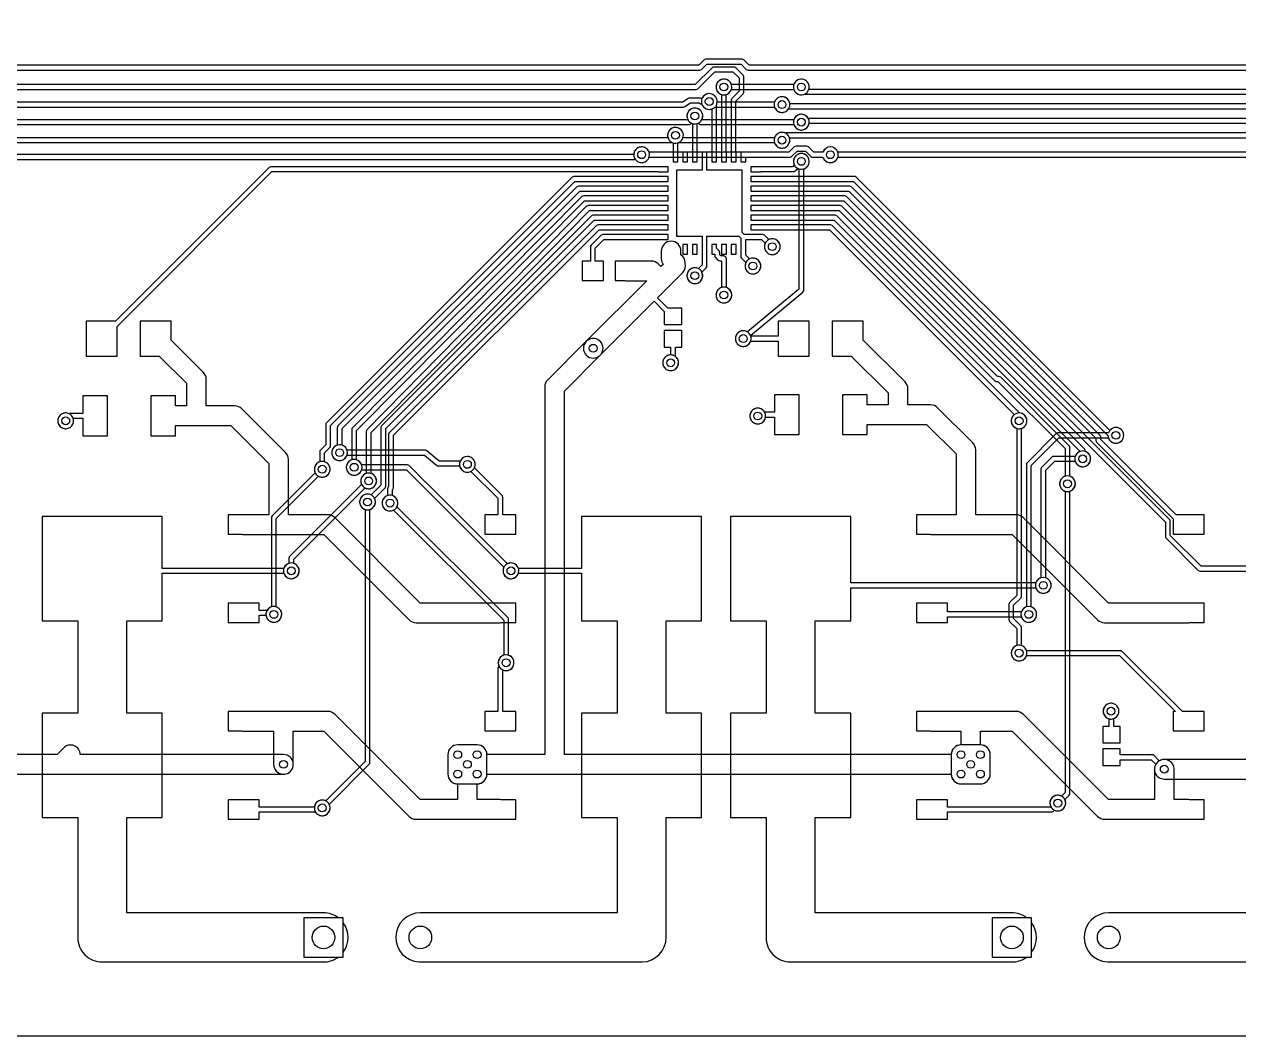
# Model space of a CAD drawing. Header units: millimetres. Extents: x 14 to 284, y -1 to 109.
# Drawn here: x 129.4 to 192.1, y -1.3 to 51 of the extents above; entities that cross this region are included whole.
import ezdxf

# ---------------------------------------------------------------- set-up
doc = ezdxf.new("R2010")
doc.units = ezdxf.units.MM

msp = doc.modelspace()

# ---------------------------------------------------------------- linework, layer by layer
at = {"layer": '16_copper'}
for points in [[(165.579, 47.351, 0.271975), (165.887, 47.625), (169.113, 47.625, 0.943675), (169.899, 47.829), (169.886, 47.881, 0.722287), (169.113, 47.875), (165.887, 47.875), (165.886, 47.881), (165.865, 47.93), (165.839, 47.976), (165.806, 48.019), (165.769, 48.056), (165.726, 48.089), (165.68, 48.115), (165.631, 48.136), (165.579, 48.149), (165.527, 48.156), (165.473, 48.156), (165.421, 48.149), (165.369, 48.136), (165.32, 48.115), (165.274, 48.089), (165.231, 48.056), (165.194, 48.019), (165.161, 47.976), (165.135, 47.93), (165.114, 47.881), (165.101, 47.829), (165.094, 47.777), (165.094, 47.723), (165.101, 47.671), (165.114, 47.619), (165.135, 47.57), (165.161, 47.524), (165.194, 47.481), (165.231, 47.444), (165.274, 47.411), (165.32, 47.385), (165.369, 47.364), (165.421, 47.351), (165.473, 47.344), (165.527, 47.344)], [(168.579, 46.442, 1), (168.421, 47.241), (168.369, 47.227, 0.237129), (168.113, 46.966), (165.15, 46.966, 0.944952), (164.345, 47.079), (164.338, 47.027, 0.621841), (164.971, 46.661), (165.013, 46.694), (165.035, 46.716), (168.113, 46.716), (168.114, 46.71), (168.135, 46.661), (168.161, 46.615), (168.194, 46.573), (168.231, 46.535), (168.274, 46.503), (168.32, 46.476), (168.369, 46.456), (168.421, 46.442), (168.473, 46.435), (168.527, 46.435)], [(169.579, 45.533, 1), (169.421, 46.332), (169.369, 46.318, 0.237129), (169.113, 46.057), (164.369, 46.057, 0.014721), (164.365, 46.07), (164.386, 46.119, 1), (163.614, 46.381), (163.601, 46.329, 0.57735), (164.131, 45.864), (164.18, 45.885, -0.002072), (164.185, 45.888), (164.229, 45.844, 0.198912), (164.318, 45.807), (169.113, 45.807), (169.114, 45.801), (169.135, 45.752), (169.161, 45.706), (169.194, 45.664), (169.231, 45.626), (169.274, 45.594), (169.32, 45.567), (169.369, 45.547), (169.421, 45.533), (169.473, 45.526), (169.527, 45.526)], [(168.579, 44.601, 1), (168.421, 45.399), (168.369, 45.386, 0.237129), (168.113, 45.125), (163.387, 45.125, 0.992523), (162.614, 45.381), (162.601, 45.329, 0.57735), (163.131, 44.864), (163.18, 44.885, 0.137076), (163.25, 44.875), (168.113, 44.875), (168.114, 44.869), (168.135, 44.82), (168.161, 44.774), (168.194, 44.731), (168.231, 44.694), (168.274, 44.661), (168.32, 44.635), (168.369, 44.614), (168.421, 44.601), (168.473, 44.594), (168.527, 44.594)], [(161.329, 43.851, 0.270611), (161.637, 44.123), (168.91, 44.123, 0.198912), (169, 44.16), (169.279, 44.439), (169.721, 44.439), (170, 44.16, 0.198912), (170.09, 44.123), (170.613, 44.123, 0.941276), (171.399, 44.329), (171.386, 44.381, 0.720356), (170.613, 44.377), (170.142, 44.377), (169.863, 44.656, 0.198912), (169.774, 44.693), (169.226, 44.693, 0.198912), (169.137, 44.656), (168.858, 44.377), (161.637, 44.377), (161.636, 44.381), (161.615, 44.43), (161.589, 44.476), (161.556, 44.519), (161.519, 44.556), (161.476, 44.589), (161.43, 44.615), (161.381, 44.636), (161.329, 44.649), (161.277, 44.656), (161.223, 44.656), (161.171, 44.649), (161.119, 44.636), (161.07, 44.615), (161.024, 44.589), (160.981, 44.556), (160.944, 44.519), (160.911, 44.476), (160.885, 44.43), (160.864, 44.381), (160.851, 44.329), (160.844, 44.277), (160.844, 44.223), (160.851, 44.171), (160.864, 44.119), (160.885, 44.07), (160.911, 44.024), (160.944, 43.981), (160.981, 43.944), (161.024, 43.911), (161.07, 43.885), (161.119, 43.864), (161.171, 43.851), (161.223, 43.844), (161.277, 43.844)], [(166.579, 34.351, 0.469728), (166.877, 34.902), (169.58, 37.154, 0.222587), (169.625, 37.25), (169.625, 43.518, 0.943675), (169.421, 44.305), (169.369, 44.291, 0.722287), (169.375, 43.518), (169.375, 37.309), (166.717, 35.094), (166.68, 35.115), (166.631, 35.136), (166.579, 35.149), (166.527, 35.156), (166.473, 35.156), (166.421, 35.149), (166.369, 35.136), (166.32, 35.115), (166.274, 35.089), (166.231, 35.056), (166.194, 35.019), (166.161, 34.976), (166.135, 34.93), (166.114, 34.881), (166.101, 34.829), (166.094, 34.777), (166.094, 34.723), (166.101, 34.671), (166.114, 34.619), (166.135, 34.57), (166.161, 34.524), (166.194, 34.481), (166.231, 34.444), (166.274, 34.411), (166.32, 34.385), (166.369, 34.364), (166.421, 34.351), (166.473, 34.344), (166.527, 34.344)], [(177.243, 12.226, 0.40058), (177.75, 11.742), (178.75, 11.742, 0.414214), (179.258, 12.25), (179.258, 13.25, 0.414214), (178.75, 13.758), (177.75, 13.758, 0.409608), (177.242, 13.258), (157.258, 13.258), (157.258, 32.04), (159.109, 33.891, 1), (158.391, 34.609), (156.391, 32.609, 0.198912), (156.242, 32.25), (156.242, 13.258), (153.258, 13.258, 0.409605), (152.75, 13.758), (151.75, 13.758, 0.414214), (151.242, 13.25), (151.242, 12.25, 0.414214), (151.75, 11.742), (152.75, 11.742, 0.409608), (153.258, 12.242), (177.242, 12.242)], [(180.829, 18.101, 0.773306), (180.875, 18.887), (180.875, 19.823, 0.198912), (180.838, 19.911), (180.469, 20.28), (180.469, 20.97), (180.838, 21.339, 0.198912), (180.875, 21.427), (180.875, 30.113, 0.943675), (180.671, 30.899), (180.619, 30.886, 0.722287), (180.625, 30.113), (180.625, 21.479), (180.256, 21.11, 0.198912), (180.219, 21.022), (180.219, 20.228, 0.198912), (180.256, 20.14), (180.625, 19.771), (180.625, 18.887), (180.619, 18.886), (180.57, 18.865), (180.524, 18.839), (180.481, 18.806), (180.444, 18.769), (180.411, 18.726), (180.385, 18.68), (180.364, 18.631), (180.351, 18.579), (180.344, 18.527), (180.344, 18.473), (180.351, 18.421), (180.364, 18.369), (180.385, 18.32), (180.411, 18.274), (180.444, 18.231), (180.481, 18.194), (180.524, 18.161), (180.57, 18.135), (180.619, 18.114), (180.671, 18.101), (180.723, 18.094), (180.777, 18.094)], [(181.329, 20.101, 0.773306), (181.375, 20.887), (181.375, 28.198), (182.802, 29.625), (185.363, 29.625, 0.943675), (186.149, 29.829), (186.136, 29.881, 0.722287), (185.363, 29.875), (182.75, 29.875, 0.198912), (182.662, 29.838), (181.162, 28.338, 0.198912), (181.125, 28.25), (181.125, 20.887), (181.119, 20.886), (181.07, 20.865), (181.024, 20.839), (180.981, 20.806), (180.944, 20.769), (180.911, 20.726), (180.885, 20.68), (180.864, 20.631), (180.851, 20.579), (180.844, 20.527), (180.844, 20.473), (180.851, 20.421), (180.864, 20.369), (180.885, 20.32), (180.911, 20.274), (180.944, 20.231), (180.981, 20.194), (181.024, 20.161), (181.07, 20.135), (181.119, 20.114), (181.171, 20.101), (181.223, 20.094), (181.277, 20.094)], [(152.329, 27.851, 1), (152.171, 28.649), (152.119, 28.636, 0.204115), (151.882, 28.423), (150.785, 28.423), (150.161, 28.952, 0.177696), (150.08, 28.981), (146.037, 28.981, 0.943675), (145.251, 28.777), (145.264, 28.725, 0.722287), (146.037, 28.731), (150.034, 28.731), (150.658, 28.202, 0.177696), (150.739, 28.173), (151.85, 28.173), (151.851, 28.171), (151.864, 28.119), (151.885, 28.07), (151.911, 28.024), (151.944, 27.981), (151.981, 27.944), (152.024, 27.911), (152.07, 27.885), (152.119, 27.864), (152.171, 27.851), (152.223, 27.844), (152.277, 27.844)], [(182.079, 21.601, 0.773306), (182.125, 22.387), (182.125, 27.948), (182.588, 28.411), (183.649, 28.411, 0.943675), (184.436, 28.616), (184.422, 28.667, 0.722287), (183.649, 28.661), (182.536, 28.661, 0.198912), (182.448, 28.625), (181.912, 28.088, 0.198912), (181.875, 28), (181.875, 22.387), (181.869, 22.386), (181.82, 22.365), (181.774, 22.339), (181.731, 22.306), (181.694, 22.269), (181.661, 22.226), (181.635, 22.18), (181.614, 22.131), (181.601, 22.079), (181.594, 22.027), (181.594, 21.973), (181.601, 21.921), (181.614, 21.869), (181.635, 21.82), (181.661, 21.774), (181.694, 21.731), (181.731, 21.694), (181.774, 21.661), (181.82, 21.635), (181.869, 21.614), (181.921, 21.601), (181.973, 21.594), (182.027, 21.594)], [(142.329, 20.101, 0.773306), (142.375, 20.887), (142.375, 25.448), (144.565, 27.638, 0.943674), (144.976, 28.339), (144.93, 28.365, 0.722286), (144.388, 27.815), (142.162, 25.588, 0.198912), (142.125, 25.5), (142.125, 20.887), (142.119, 20.886), (142.07, 20.865), (142.024, 20.839), (141.981, 20.806), (141.944, 20.769), (141.911, 20.726), (141.885, 20.68), (141.864, 20.631), (141.851, 20.579), (141.844, 20.527), (141.844, 20.473), (141.851, 20.421), (141.864, 20.369), (141.885, 20.32), (141.911, 20.274), (141.944, 20.231), (141.981, 20.194), (142.024, 20.161), (142.07, 20.135), (142.119, 20.114), (142.171, 20.101), (142.223, 20.094), (142.277, 20.094)], [(154.579, 22.351, 1), (154.421, 23.149), (154.369, 23.136, 0.036496), (154.315, 23.112), (150.099, 27.327), (150.09, 27.34), (149.239, 28.191, 0.198912), (149.149, 28.228), (146.787, 28.228, 0.941276), (146.001, 28.021), (146.014, 27.97, 0.720356), (146.787, 27.974), (149.097, 27.974), (149.91, 27.16), (149.924, 27.149), (154.138, 22.935), (154.135, 22.93), (154.114, 22.881), (154.101, 22.829), (154.094, 22.777), (154.094, 22.723), (154.101, 22.671), (154.114, 22.619), (154.135, 22.57), (154.161, 22.524), (154.194, 22.481), (154.231, 22.444), (154.274, 22.411), (154.32, 22.385), (154.369, 22.364), (154.421, 22.351), (154.473, 22.344), (154.527, 22.344)], [(143.235, 22.351, 0.773306), (143.281, 23.137), (143.281, 23.349), (146.965, 27.033, 0.943674), (147.376, 27.734), (147.33, 27.76, 0.722286), (146.788, 27.21), (143.067, 23.489, 0.198912), (143.031, 23.401), (143.031, 23.137), (143.025, 23.136), (142.975, 23.115), (142.929, 23.089), (142.887, 23.056), (142.849, 23.019), (142.817, 22.976), (142.79, 22.93), (142.77, 22.881), (142.756, 22.829), (142.749, 22.777), (142.749, 22.723), (142.756, 22.671), (142.77, 22.619), (142.79, 22.57), (142.817, 22.524), (142.849, 22.481), (142.887, 22.444), (142.929, 22.411), (142.975, 22.385), (143.025, 22.364), (143.076, 22.351), (143.129, 22.344), (143.182, 22.344)], [(182.829, 10.351, 0.49782), (183.112, 10.935), (183.338, 11.162, 0.198912), (183.375, 11.25), (183.375, 26.863, 0.943675), (183.171, 27.649), (183.119, 27.636, 0.722287), (183.125, 26.863), (183.125, 11.302), (182.935, 11.112), (182.93, 11.115), (182.881, 11.136), (182.829, 11.149), (182.777, 11.156), (182.723, 11.156), (182.671, 11.149), (182.619, 11.136), (182.57, 11.115), (182.524, 11.089), (182.481, 11.056), (182.444, 11.019), (182.411, 10.976), (182.385, 10.93), (182.364, 10.881), (182.351, 10.829), (182.344, 10.777), (182.344, 10.723), (182.351, 10.671), (182.364, 10.619), (182.385, 10.57), (182.411, 10.524), (182.444, 10.481), (182.481, 10.444), (182.524, 10.411), (182.57, 10.385), (182.619, 10.364), (182.671, 10.351), (182.723, 10.344), (182.777, 10.344)], [(144.829, 10.101, 0.49782), (145.112, 10.685), (147.179, 12.753, 0.198912), (147.216, 12.841), (147.216, 25.922, 0.943675), (147.012, 26.708), (146.96, 26.695, 0.722287), (146.966, 25.922), (146.966, 12.893), (144.935, 10.862), (144.93, 10.865), (144.881, 10.886), (144.829, 10.899), (144.777, 10.906), (144.723, 10.906), (144.671, 10.899), (144.619, 10.886), (144.57, 10.865), (144.524, 10.839), (144.481, 10.806), (144.444, 10.769), (144.411, 10.726), (144.385, 10.68), (144.364, 10.631), (144.351, 10.579), (144.344, 10.527), (144.344, 10.473), (144.351, 10.421), (144.364, 10.369), (144.385, 10.32), (144.411, 10.274), (144.444, 10.231), (144.481, 10.194), (144.524, 10.161), (144.57, 10.135), (144.619, 10.114), (144.671, 10.101), (144.723, 10.094), (144.777, 10.094)], [(154.329, 17.601, 0.773306), (154.375, 18.387), (154.375, 20.25, 0.198912), (154.338, 20.338), (148.612, 26.065, 0.943674), (147.911, 26.476), (147.885, 26.43, 0.722286), (148.435, 25.888), (154.125, 20.198), (154.125, 18.387), (154.119, 18.386), (154.07, 18.365), (154.024, 18.339), (153.981, 18.306), (153.944, 18.269), (153.911, 18.226), (153.885, 18.18), (153.864, 18.131), (153.851, 18.079), (153.844, 18.027), (153.844, 17.973), (153.851, 17.921), (153.864, 17.869), (153.885, 17.82), (153.911, 17.774), (153.944, 17.731), (153.981, 17.694), (154.024, 17.661), (154.07, 17.635), (154.119, 17.614), (154.171, 17.601), (154.223, 17.594), (154.277, 17.594)], [(142.806, 12.245, 0.946018), (142.75, 13.258), (132.25, 13.258, 0.662403), (131.396, 13.604), (131.051, 13.258), (117, 13.258, 0.929363), (116.926, 12.247), (117, 12.242), (142.75, 12.242)], [(214.306, 11.995, 0.946018), (214.25, 13.008), (188.25, 13.008, 0.929363), (188.176, 11.997), (188.25, 11.992), (214.25, 11.992)]]:
    msp.add_lwpolyline(points, format="xyb", close=True, dxfattribs=at)
for points in [[(168.079, 39.101), (168.131, 39.114), (168.18, 39.135), (168.226, 39.161), (168.269, 39.194), (168.306, 39.231), (168.339, 39.274), (168.365, 39.32), (168.386, 39.369), (168.399, 39.421), (168.406, 39.473), (168.406, 39.527), (168.399, 39.579), (168.386, 39.631), (168.365, 39.68), (168.339, 39.726), (168.306, 39.769), (168.269, 39.806), (168.226, 39.839), (168.18, 39.865), (168.131, 39.886), (168.079, 39.899), (168.027, 39.906), (167.973, 39.906), (167.921, 39.899), (167.869, 39.886), (167.82, 39.865), (167.774, 39.839), (167.731, 39.806), (167.694, 39.769), (167.661, 39.726), (167.635, 39.68), (167.614, 39.631), (167.601, 39.579), (167.594, 39.527), (167.594, 39.473), (167.601, 39.421), (167.614, 39.369), (167.635, 39.32), (167.661, 39.274), (167.694, 39.231), (167.731, 39.194), (167.774, 39.161), (167.82, 39.135), (167.869, 39.114), (167.921, 39.101), (167.973, 39.094), (168.027, 39.094)], [(167.079, 38.101), (167.131, 38.114), (167.18, 38.135), (167.226, 38.161), (167.269, 38.194), (167.306, 38.231), (167.339, 38.274), (167.365, 38.32), (167.386, 38.369), (167.399, 38.421), (167.406, 38.473), (167.406, 38.527), (167.399, 38.579), (167.386, 38.631), (167.365, 38.68), (167.339, 38.726), (167.306, 38.769), (167.269, 38.806), (167.226, 38.839), (167.18, 38.865), (167.131, 38.886), (167.079, 38.899), (167.027, 38.906), (166.973, 38.906), (166.921, 38.899), (166.869, 38.886), (166.82, 38.865), (166.774, 38.839), (166.731, 38.806), (166.694, 38.769), (166.661, 38.726), (166.635, 38.68), (166.614, 38.631), (166.601, 38.579), (166.594, 38.527), (166.594, 38.473), (166.601, 38.421), (166.614, 38.369), (166.635, 38.32), (166.661, 38.274), (166.694, 38.231), (166.731, 38.194), (166.774, 38.161), (166.82, 38.135), (166.869, 38.114), (166.921, 38.101), (166.973, 38.094), (167.027, 38.094)], [(164.079, 37.601), (164.131, 37.614), (164.18, 37.635), (164.226, 37.661), (164.269, 37.694), (164.306, 37.731), (164.339, 37.774), (164.365, 37.82), (164.386, 37.869), (164.399, 37.921), (164.406, 37.973), (164.406, 38.027), (164.399, 38.079), (164.386, 38.131), (164.365, 38.18), (164.339, 38.226), (164.306, 38.269), (164.269, 38.306), (164.226, 38.339), (164.18, 38.365), (164.131, 38.386), (164.079, 38.399), (164.027, 38.406), (163.973, 38.406), (163.921, 38.399), (163.869, 38.386), (163.82, 38.365), (163.774, 38.339), (163.731, 38.306), (163.694, 38.269), (163.661, 38.226), (163.635, 38.18), (163.614, 38.131), (163.601, 38.079), (163.594, 38.027), (163.594, 37.973), (163.601, 37.921), (163.614, 37.869), (163.635, 37.82), (163.661, 37.774), (163.694, 37.731), (163.731, 37.694), (163.774, 37.661), (163.82, 37.635), (163.869, 37.614), (163.921, 37.601), (163.973, 37.594), (164.027, 37.594)], [(165.579, 36.601), (165.631, 36.614), (165.68, 36.635), (165.726, 36.661), (165.769, 36.694), (165.806, 36.731), (165.839, 36.774), (165.865, 36.82), (165.886, 36.869), (165.899, 36.921), (165.906, 36.973), (165.906, 37.027), (165.899, 37.079), (165.886, 37.131), (165.865, 37.18), (165.839, 37.226), (165.806, 37.269), (165.769, 37.306), (165.726, 37.339), (165.68, 37.365), (165.631, 37.386), (165.579, 37.399), (165.527, 37.406), (165.473, 37.406), (165.421, 37.399), (165.369, 37.386), (165.32, 37.365), (165.274, 37.339), (165.231, 37.306), (165.194, 37.269), (165.161, 37.226), (165.135, 37.18), (165.114, 37.131), (165.101, 37.079), (165.094, 37.027), (165.094, 36.973), (165.101, 36.921), (165.114, 36.869), (165.135, 36.82), (165.161, 36.774), (165.194, 36.731), (165.231, 36.694), (165.274, 36.661), (165.32, 36.635), (165.369, 36.614), (165.421, 36.601), (165.473, 36.594), (165.527, 36.594)], [(162.829, 33.101), (162.881, 33.114), (162.93, 33.135), (162.976, 33.161), (163.019, 33.194), (163.056, 33.231), (163.089, 33.274), (163.115, 33.32), (163.136, 33.369), (163.149, 33.421), (163.156, 33.473), (163.156, 33.527), (163.149, 33.579), (163.136, 33.631), (163.115, 33.68), (163.089, 33.726), (163.056, 33.769), (163.019, 33.806), (162.976, 33.839), (162.93, 33.865), (162.881, 33.886), (162.829, 33.899), (162.777, 33.906), (162.723, 33.906), (162.671, 33.899), (162.619, 33.886), (162.57, 33.865), (162.524, 33.839), (162.481, 33.806), (162.444, 33.769), (162.411, 33.726), (162.385, 33.68), (162.364, 33.631), (162.351, 33.579), (162.344, 33.527), (162.344, 33.473), (162.351, 33.421), (162.364, 33.369), (162.385, 33.32), (162.411, 33.274), (162.444, 33.231), (162.481, 33.194), (162.524, 33.161), (162.57, 33.135), (162.619, 33.114), (162.671, 33.101), (162.723, 33.094), (162.777, 33.094)], [(131.579, 30.101), (131.631, 30.114), (131.68, 30.135), (131.726, 30.161), (131.769, 30.194), (131.806, 30.231), (131.839, 30.274), (131.865, 30.32), (131.886, 30.369), (131.899, 30.421), (131.906, 30.473), (131.906, 30.527), (131.899, 30.579), (131.886, 30.631), (131.865, 30.68), (131.839, 30.726), (131.806, 30.769), (131.769, 30.806), (131.726, 30.839), (131.68, 30.865), (131.631, 30.886), (131.579, 30.899), (131.527, 30.906), (131.473, 30.906), (131.421, 30.899), (131.369, 30.886), (131.32, 30.865), (131.274, 30.839), (131.231, 30.806), (131.194, 30.769), (131.161, 30.726), (131.135, 30.68), (131.114, 30.631), (131.101, 30.579), (131.094, 30.527), (131.094, 30.473), (131.101, 30.421), (131.114, 30.369), (131.135, 30.32), (131.161, 30.274), (131.194, 30.231), (131.231, 30.194), (131.274, 30.161), (131.32, 30.135), (131.369, 30.114), (131.421, 30.101), (131.473, 30.094), (131.527, 30.094)], [(167.329, 30.351), (167.381, 30.364), (167.43, 30.385), (167.476, 30.411), (167.519, 30.444), (167.556, 30.481), (167.589, 30.524), (167.615, 30.57), (167.636, 30.619), (167.649, 30.671), (167.656, 30.723), (167.656, 30.777), (167.649, 30.829), (167.636, 30.881), (167.615, 30.93), (167.589, 30.976), (167.556, 31.019), (167.519, 31.056), (167.476, 31.089), (167.43, 31.115), (167.381, 31.136), (167.329, 31.149), (167.277, 31.156), (167.223, 31.156), (167.171, 31.149), (167.119, 31.136), (167.07, 31.115), (167.024, 31.089), (166.981, 31.056), (166.944, 31.019), (166.911, 30.976), (166.885, 30.93), (166.864, 30.881), (166.851, 30.829), (166.844, 30.777), (166.844, 30.723), (166.851, 30.671), (166.864, 30.619), (166.885, 30.57), (166.911, 30.524), (166.944, 30.481), (166.981, 30.444), (167.024, 30.411), (167.07, 30.385), (167.119, 30.364), (167.171, 30.351), (167.223, 30.344), (167.277, 30.344)], [(185.579, 15.101), (185.631, 15.114), (185.68, 15.135), (185.726, 15.161), (185.769, 15.194), (185.806, 15.231), (185.839, 15.274), (185.865, 15.32), (185.886, 15.369), (185.899, 15.421), (185.906, 15.473), (185.906, 15.527), (185.899, 15.579), (185.886, 15.631), (185.865, 15.68), (185.839, 15.726), (185.806, 15.769), (185.769, 15.806), (185.726, 15.839), (185.68, 15.865), (185.631, 15.886), (185.579, 15.899), (185.527, 15.906), (185.473, 15.906), (185.421, 15.899), (185.369, 15.886), (185.32, 15.865), (185.274, 15.839), (185.231, 15.806), (185.194, 15.769), (185.161, 15.726), (185.135, 15.68), (185.114, 15.631), (185.101, 15.579), (185.094, 15.527), (185.094, 15.473), (185.101, 15.421), (185.114, 15.369), (185.135, 15.32), (185.161, 15.274), (185.194, 15.231), (185.231, 15.194), (185.274, 15.161), (185.32, 15.135), (185.369, 15.114), (185.421, 15.101), (185.473, 15.094), (185.527, 15.094)], [(145.836, 4.826), (143.804, 4.826), (143.804, 2.794), (145.836, 2.794)], [(181.396, 4.826), (179.364, 4.826), (179.364, 2.794), (181.396, 2.794)]]:
    msp.add_lwpolyline(points, close=True, dxfattribs=at)
at = {"layer": '1_copper'}
for points in [[(235.863, 48.875), (166.798, 48.875), (166.527, 49.146, 0.198912), (166.438, 49.183), (164.562, 49.183, 0.198912), (164.473, 49.146), (164.202, 48.875), (94.634, 48.875, 0.198912)], [(94.686, 48.625), (164.254, 48.625, 0.198912), (164.342, 48.662), (164.614, 48.933), (166.386, 48.933), (166.658, 48.662, 0.198912), (166.746, 48.625), (235.863, 48.625, 0.943675)], [(97.137, 47.625), (164.073, 47.625, 0.198912), (164.161, 47.662), (165.03, 48.531), (165.97, 48.531), (166.281, 48.22), (166.281, 47.53), (165.912, 47.161, 0.198912), (165.875, 47.073), (165.875, 44.385), (165.873, 44.385), (165.873, 43.885), (166.127, 43.885), (166.127, 44.385), (166.125, 44.385), (166.125, 47.021), (166.494, 47.39, 0.198912), (166.531, 47.478), (166.531, 48.272, 0.198912), (166.494, 48.36), (166.11, 48.744, 0.198912), (166.022, 48.781), (164.978, 48.781, 0.198912), (164.89, 48.744), (164.021, 47.875), (97.137, 47.875, 0.943675)], [(236.271, 47.625), (169.887, 47.625, 0.992523), (169.114, 47.881), (169.101, 47.829, 0.57735), (169.631, 47.364), (169.68, 47.385, 0.137076), (169.75, 47.375), (236.323, 47.375, 0.198912)], [(96.137, 46.716), (163.414, 46.716, 0.150752), (163.484, 46.738), (163.767, 46.931), (164.217, 46.931), (164.237, 46.91), (164.242, 46.907, 0.249847), (164.359, 46.869), (164.379, 46.82, 0.376147), (164.875, 46.614), (164.875, 44.385), (164.873, 44.385), (164.873, 43.885), (165.127, 43.885), (165.127, 44.385), (165.125, 44.385), (165.125, 46.824, 0.08782), (165.13, 46.869), (165.144, 46.921, 0.876979), (164.379, 47.18), (164.364, 47.143, 0.245763), (164.252, 47.181), (163.728, 47.181, 0.150752), (163.658, 47.159), (163.375, 46.966), (96.137, 46.966, 0.943675)], [(97.455, 44.008), (160.923, 44.008), (160.944, 43.981), (160.981, 43.944), (161.024, 43.911), (161.07, 43.885), (161.119, 43.864), (161.171, 43.851), (161.223, 43.844), (161.277, 43.844), (161.329, 43.851, 1), (161.171, 44.649), (161.119, 44.636, 0.313184), (160.844, 44.262), (97.507, 44.262)], [(232.863, 44.377), (171.387, 44.377, 0.724133), (170.613, 44.377), (170.142, 44.377), (169.863, 44.656, 0.198912), (169.774, 44.693), (169.226, 44.693, 0.198912), (169.137, 44.656), (168.858, 44.377), (166.627, 44.377), (166.627, 44.385), (166.373, 44.385), (166.373, 43.885), (166.627, 43.885), (166.627, 44.082), (166.668, 44.123), (168.91, 44.123, 0.198912), (169, 44.16), (169.279, 44.439), (169.721, 44.439), (170, 44.16, 0.198912), (170.09, 44.123), (170.613, 44.123), (170.614, 44.119), (170.635, 44.07), (170.661, 44.024), (170.694, 43.981), (170.731, 43.944), (170.774, 43.911), (170.82, 43.885), (170.869, 43.864), (170.921, 43.851), (170.973, 43.844), (171.027, 43.844), (171.079, 43.851, 0.270611), (171.387, 44.123), (232.863, 44.123, 0.941276)], [(193.71, 22.985), (190.149, 22.985), (188.558, 24.577), (188.558, 25.317, 0.198912), (188.521, 25.406), (171.838, 42.088), (171.833, 42.092, 0.18534), (171.75, 42.125), (167.385, 42.125), (167.385, 42.127), (166.885, 42.127), (166.885, 41.873), (167.385, 41.873), (167.385, 41.875), (171.698, 41.875), (188.308, 25.266), (188.308, 24.525, 0.198912), (188.344, 24.437), (190.009, 22.772, 0.198912), (190.098, 22.735), (193.71, 22.735)], [(195.54, 5.08), (185.38, 5.08, 0.972989), (185.31, 2.542), (185.38, 2.54), (196.81, 2.54, 0.414214)]]:
    msp.add_lwpolyline(points, format="xyb", dxfattribs=at)
for points in [[(165.627, 44.385), (165.625, 44.385), (165.625, 47.363, 0.943675), (165.421, 48.149), (165.369, 48.136, 0.722287), (165.375, 47.363), (165.375, 44.385), (165.373, 44.385), (165.373, 43.885), (165.627, 43.885)], [(237.077, 44.365), (237.075, 44.365), (237.075, 46.506), (237.089, 46.524), (237.115, 46.57, 1), (236.385, 46.93), (236.364, 46.881), (236.363, 46.875), (168.905, 46.875, 0.991179), (168.094, 46.815), (168.101, 46.762, 0.678544), (168.844, 46.625), (236.363, 46.625, 0.377514), (236.825, 46.35), (236.825, 44.365), (236.823, 44.365), (236.823, 43.865), (237.077, 43.865)], [(164.127, 44.385), (164.125, 44.385), (164.125, 45.863, 0.943675), (163.921, 46.649), (163.869, 46.636, 0.414214), (163.614, 46.119), (163.635, 46.07, -0.002072), (163.638, 46.065), (163.631, 46.057), (97.137, 46.057, 0.943675), (96.351, 45.853), (96.364, 45.801, 0.722287), (97.137, 45.807), (163.682, 45.807, 0.319498), (163.82, 45.885), (163.869, 45.864), (163.875, 45.863), (163.875, 44.385), (163.873, 44.385), (163.873, 43.885), (164.127, 43.885)], [(236.077, 44.365), (236.075, 44.365), (236.075, 45.6, 0.941787), (235.973, 46.406), (235.921, 46.399, 0.271975), (235.613, 46.125), (169.858, 46.125, 0.982482), (169.135, 45.752), (169.161, 45.706, 0.688122), (169.902, 45.875), (235.613, 45.875, 0.206365), (235.825, 45.633), (235.825, 44.365), (235.823, 44.365), (235.823, 43.865), (236.077, 43.865)], [(163.127, 44.385), (163.125, 44.385), (163.125, 44.863, 0.943675), (162.921, 45.649), (162.869, 45.636, 0.409824), (162.613, 45.125), (96.137, 45.125, 0.943675), (95.351, 44.921), (95.364, 44.869, 0.722287), (96.137, 44.875), (162.75, 44.875, 0.137076), (162.82, 44.885), (162.869, 44.864), (162.875, 44.863), (162.875, 44.385), (162.873, 44.385), (162.873, 43.885), (163.127, 43.885)], [(235.077, 44.065, 0.045324), (235.097, 44.086), (235.101, 44.093, 0.156563), (235.125, 44.165), (235.125, 44.863, 0.943675), (234.921, 45.649), (234.869, 45.636, 0.237129), (234.613, 45.375), (168.75, 45.375, 0.137076), (168.68, 45.365), (168.631, 45.386, 1), (168.369, 44.614), (168.421, 44.601, 0.572358), (168.887, 45.125), (234.613, 45.125, 0.241096), (234.875, 44.863), (234.875, 44.365), (234.823, 44.365), (234.823, 43.865), (235.077, 43.865)], [(166.27, 40.05), (166.373, 39.947), (166.373, 39, 0.198912), (166.41, 38.91), (166.637, 38.684, 0.941273), (167.339, 38.274), (167.365, 38.32, 0.720354), (166.816, 38.863), (166.627, 39.053), (166.627, 39.873), (167.447, 39.873), (167.637, 39.684, 0.941273), (168.339, 39.274), (168.365, 39.32, 0.720354), (167.816, 39.863), (167.59, 40.09, 0.198912), (167.5, 40.127), (166.553, 40.127), (166.45, 40.23), (166.45, 43.45), (164.627, 43.45), (164.627, 44.385), (164.373, 44.385), (164.373, 43.45), (163.05, 43.45), (163.05, 40.05), (164.373, 40.05), (164.373, 38.553), (164.184, 38.363, 0.941273), (163.774, 37.661), (163.82, 37.635, 0.720354), (164.363, 38.184), (164.59, 38.41, 0.198912), (164.627, 38.5), (164.627, 40.05)], [(167.385, 43.375), (169.094, 43.375, 0.198912), (169.183, 43.412), (169.315, 43.543, 0.943674), (169.726, 44.244), (169.68, 44.271, 0.722286), (169.138, 43.72), (169.043, 43.625), (167.385, 43.625), (167.385, 43.627), (166.885, 43.627), (166.885, 43.373), (167.385, 43.373)], [(134.15, 35.373), (142.152, 43.375), (162.115, 43.375), (162.115, 43.373), (162.615, 43.373), (162.615, 43.627), (162.115, 43.627), (162.115, 43.625), (142.1, 43.625, 0.198912), (142.012, 43.588), (134.073, 35.65), (132.55, 35.65), (132.55, 33.85), (134.15, 33.85)], [(144.829, 27.601, 0.773306), (144.875, 28.387), (144.875, 28.845), (145.146, 29.116, 0.198912), (145.182, 29.204), (145.182, 30.256), (157.802, 42.875), (162.115, 42.875), (162.115, 42.873), (162.615, 42.873), (162.615, 43.127), (162.115, 43.127), (162.115, 43.125), (157.75, 43.125, 0.198912), (157.662, 43.088), (144.969, 30.396, 0.198912), (144.932, 30.307), (144.932, 29.256), (144.662, 28.985, 0.198912), (144.625, 28.897), (144.625, 28.387), (144.619, 28.386), (144.57, 28.365), (144.524, 28.339), (144.481, 28.306), (144.444, 28.269), (144.411, 28.226), (144.385, 28.18), (144.364, 28.131), (144.351, 28.079), (144.344, 28.027), (144.344, 27.973), (144.351, 27.921), (144.364, 27.869), (144.385, 27.82), (144.411, 27.774), (144.444, 27.731), (144.481, 27.694), (144.524, 27.661), (144.57, 27.635), (144.619, 27.614), (144.671, 27.601), (144.723, 27.594), (144.777, 27.594)], [(185.829, 29.351, 1), (185.671, 30.149), (185.619, 30.136, 0.146264), (185.43, 30), (172.34, 43.09, 0.238728), (172.231, 43.125), (167.385, 43.125), (167.385, 43.127), (166.885, 43.127), (166.885, 42.873), (167.385, 42.873), (167.385, 42.875), (172.195, 42.875), (185.344, 29.727), (185.344, 29.723), (185.351, 29.671), (185.364, 29.619), (185.385, 29.57), (185.411, 29.524), (185.444, 29.481), (185.481, 29.444), (185.524, 29.411), (185.57, 29.385), (185.619, 29.364), (185.671, 29.351), (185.723, 29.344), (185.777, 29.344)], [(145.729, 28.457, 0.773306), (145.775, 29.244), (145.775, 30.098), (158.052, 42.375), (162.115, 42.375), (162.115, 42.373), (162.615, 42.373), (162.615, 42.627), (162.115, 42.627), (162.115, 42.625), (158, 42.625, 0.198912), (157.912, 42.588), (145.562, 30.238, 0.198912), (145.525, 30.15), (145.525, 29.244), (145.519, 29.242), (145.47, 29.222), (145.424, 29.195), (145.381, 29.163), (145.344, 29.125), (145.311, 29.083), (145.285, 29.037), (145.264, 28.987), (145.251, 28.936), (145.244, 28.883), (145.244, 28.83), (145.251, 28.777), (145.264, 28.725), (145.285, 28.676), (145.311, 28.63), (145.344, 28.588), (145.381, 28.55), (145.424, 28.518), (145.47, 28.491), (145.519, 28.471), (145.571, 28.457), (145.623, 28.45), (145.677, 28.45)], [(146.479, 27.701, 0.773306), (146.525, 28.488), (146.525, 29.999), (158.302, 41.875), (162.115, 41.875), (162.115, 41.873), (162.615, 41.873), (162.615, 42.127), (162.115, 42.127), (162.115, 42.125), (158.25, 42.125, 0.200006), (158.161, 42.088), (146.311, 30.138, 0.197819), (146.275, 30.05), (146.275, 28.488), (146.269, 28.486), (146.22, 28.466), (146.174, 28.439), (146.131, 28.407), (146.094, 28.369), (146.061, 28.327), (146.035, 28.281), (146.014, 28.232), (146.001, 28.18), (145.994, 28.127), (145.994, 28.074), (146.001, 28.021), (146.014, 27.97), (146.035, 27.921), (146.061, 27.875), (146.094, 27.832), (146.131, 27.795), (146.174, 27.762), (146.22, 27.736), (146.269, 27.715), (146.321, 27.701), (146.373, 27.694), (146.427, 27.694)], [(190.31, 25.64), (188.86, 25.64), (184.969, 29.53), (184.969, 29.656, 0.198912), (184.933, 29.744), (172.088, 42.588, 0.198912), (172, 42.625), (167.385, 42.625), (167.385, 42.627), (166.885, 42.627), (166.885, 42.373), (167.385, 42.373), (167.385, 42.375), (171.948, 42.375), (184.719, 29.604), (184.719, 29.478, 0.198912), (184.756, 29.39), (188.71, 25.436), (188.71, 24.64), (190.31, 24.64)], [(147.229, 26.996, 0.773306), (147.275, 27.782), (147.275, 29.899), (158.552, 41.375), (162.115, 41.375), (162.115, 41.373), (162.615, 41.373), (162.615, 41.627), (162.115, 41.627), (162.115, 41.625), (158.5, 41.625, 0.201183), (158.411, 41.588), (147.061, 30.038, 0.196644), (147.025, 29.95), (147.025, 27.782), (147.019, 27.781), (146.97, 27.76), (146.924, 27.734), (146.881, 27.701), (146.844, 27.664), (146.811, 27.621), (146.785, 27.575), (146.764, 27.526), (146.751, 27.475), (146.744, 27.422), (146.744, 27.369), (146.751, 27.316), (146.764, 27.264), (146.785, 27.215), (146.811, 27.169), (146.844, 27.127), (146.881, 27.089), (146.924, 27.057), (146.97, 27.03), (147.019, 27.01), (147.071, 26.996), (147.123, 26.989), (147.177, 26.989)], [(184.116, 28.137, 0.716589), (184.217, 28.902), (184.167, 28.922, -0.000527), (184.161, 28.924), (184.161, 28.964, 0.198912), (184.125, 29.052), (171.588, 41.588, 0.198912), (171.5, 41.625), (167.385, 41.625), (167.385, 41.627), (166.885, 41.627), (166.885, 41.373), (167.385, 41.373), (167.385, 41.375), (171.448, 41.375), (183.902, 28.921), (183.856, 28.902), (183.81, 28.875), (183.768, 28.843), (183.73, 28.805), (183.698, 28.763), (183.671, 28.717), (183.651, 28.667), (183.637, 28.616), (183.63, 28.563), (183.63, 28.51), (183.637, 28.457), (183.651, 28.406), (183.671, 28.356), (183.698, 28.31), (183.73, 28.268), (183.768, 28.23), (183.81, 28.198), (183.856, 28.171), (183.906, 28.151), (183.957, 28.137), (184.01, 28.13), (184.063, 28.13)], [(147.17, 25.91, 0.49782), (147.453, 26.494), (147.994, 27.035, 0.198912), (148.031, 27.124), (148.031, 30.104), (158.802, 40.875), (162.115, 40.875), (162.115, 40.873), (162.615, 40.873), (162.615, 41.127), (162.115, 41.127), (162.115, 41.125), (158.75, 41.125, 0.198912), (158.662, 41.088), (147.817, 30.244, 0.198912), (147.781, 30.156), (147.781, 27.175), (147.276, 26.671), (147.271, 26.674), (147.222, 26.695), (147.17, 26.708), (147.118, 26.715), (147.064, 26.715), (147.012, 26.708), (146.96, 26.695), (146.911, 26.674), (146.865, 26.648), (146.822, 26.615), (146.785, 26.578), (146.752, 26.535), (146.726, 26.489), (146.705, 26.44), (146.692, 26.388), (146.685, 26.336), (146.685, 26.282), (146.692, 26.23), (146.705, 26.178), (146.726, 26.129), (146.752, 26.083), (146.785, 26.04), (146.822, 26.003), (146.865, 25.97), (146.911, 25.944), (146.96, 25.923), (147.012, 25.91), (147.064, 25.903), (147.118, 25.903)], [(171.333, 41.092, 0.18534), (171.25, 41.125), (167.385, 41.125), (167.385, 41.127), (166.885, 41.127), (166.885, 40.873), (167.385, 40.873), (167.385, 40.875), (171.198, 40.875), (179.499, 32.574, 0.33847), (179.659, 32.537), (183.125, 29.072), (183.125, 27.637, 0.943675), (183.329, 26.851), (183.381, 26.864, 0.722287), (183.375, 27.637), (183.375, 29.123, 0.198912), (183.338, 29.212), (179.799, 32.751, 0.198912), (179.711, 32.787), (179.639, 32.787), (171.338, 41.088)], [(162.115, 40.375), (162.115, 40.373), (162.615, 40.373), (162.615, 40.627), (162.115, 40.627), (162.115, 40.625), (159, 40.625, 0.198912), (158.912, 40.588), (148.22, 29.896, 0.198912), (148.183, 29.808), (148.183, 27.109), (148.162, 27.087), (148.158, 27.082, 0.18534), (148.125, 26.999), (148.125, 26.637, 0.943675), (148.329, 25.851), (148.381, 25.864, 0.722287), (148.375, 26.637), (148.375, 26.947, 0.261425), (148.433, 27.057), (148.433, 29.756), (159.052, 40.375)], [(180.829, 30.101, 0.88379), (180.77, 30.906), (171.088, 40.588, 0.198912), (171, 40.625), (167.385, 40.625), (167.385, 40.627), (166.885, 40.627), (166.885, 40.373), (167.385, 40.373), (167.385, 40.375), (170.948, 40.375), (180.502, 30.822), (180.481, 30.806), (180.444, 30.769), (180.411, 30.726), (180.385, 30.68), (180.364, 30.631), (180.351, 30.579), (180.344, 30.527), (180.344, 30.473), (180.351, 30.421), (180.364, 30.369), (180.385, 30.32), (180.411, 30.274), (180.444, 30.231), (180.481, 30.194), (180.524, 30.161), (180.57, 30.135), (180.619, 30.114), (180.671, 30.101), (180.723, 30.094), (180.777, 30.094)], [(159.28, 38.75), (158.857, 38.75), (158.857, 39.427), (159.09, 39.66), (159.101, 39.674), (159.302, 39.875), (162.115, 39.875), (162.115, 39.873), (162.615, 39.873), (162.615, 40.127), (162.115, 40.127), (162.115, 40.125), (159.25, 40.125, 0.198912), (159.162, 40.088), (158.923, 39.849), (158.91, 39.84), (158.64, 39.57, 0.198912), (158.603, 39.48), (158.603, 38.75), (158.18, 38.75), (158.18, 37.75), (159.28, 37.75)], [(163.373, 38.157, 0.260467), (163.508, 38.644), (163.507, 38.665, 0.2419), (163.284, 39.078), (163.284, 39.276, 1), (162.268, 39.276), (162.268, 38.868, 0.153131), (162.36, 38.578), (162.25, 38.468), (162.109, 38.609, 0.198912), (161.75, 38.758), (160.43, 38.758, 0.042258), (160.345, 38.75), (159.88, 38.75), (159.88, 37.75), (160.343, 37.75, 0.042924), (160.43, 37.742), (161.524, 37.742), (158.391, 34.609, 1), (159.109, 33.891), (161.894, 36.676), (162.42, 36.15), (162.42, 35.475), (163.32, 35.475), (163.32, 36.325), (162.605, 36.325), (162.074, 36.856), (163.359, 38.141)], [(165.579, 36.601, 0.771278), (165.627, 37.387), (165.627, 38.865, 0.382966), (165.516, 39.015), (165.508, 39.019, 0.085581), (165.466, 39.026), (165.336, 39.026), (165.284, 39.078), (165.284, 39.208, 0.198912), (165.247, 39.298), (165.127, 39.418), (165.127, 39.615), (164.873, 39.615), (164.873, 39.115), (165.03, 39.115), (165.03, 39.026, 0.198912), (165.067, 38.936), (165.194, 38.809, 0.198912), (165.284, 38.772), (165.373, 38.772), (165.373, 37.387), (165.369, 37.386), (165.32, 37.365), (165.274, 37.339), (165.231, 37.306), (165.194, 37.269), (165.161, 37.226), (165.135, 37.18), (165.114, 37.131), (165.101, 37.079), (165.094, 37.027), (165.094, 36.973), (165.101, 36.921), (165.114, 36.869), (165.135, 36.82), (165.161, 36.774), (165.194, 36.731), (165.231, 36.694), (165.274, 36.661), (165.32, 36.635), (165.369, 36.614), (165.421, 36.601), (165.473, 36.594), (165.527, 36.594)], [(141.992, 28.29), (141.992, 25.648), (140.69, 25.648, 0.042258), (140.605, 25.64), (139.89, 25.64), (139.89, 24.64), (140.603, 24.64, 0.042924), (140.69, 24.632), (144.83, 24.632), (149.241, 20.221, 0.198912), (149.6, 20.072), (153.95, 20.072, 0.042258), (154.035, 20.08), (154.75, 20.08), (154.75, 21.08), (154.037, 21.08, 0.042924), (153.95, 21.088), (149.81, 21.088), (145.399, 25.499, 0.198912), (145.04, 25.648), (143.008, 25.648), (143.008, 28.5, 0.198912), (142.859, 28.859), (140.599, 31.119, 0.198912), (140.24, 31.268), (138.758, 31.268), (138.758, 32.65, 0.198912), (138.609, 33.009), (136.95, 34.668), (136.95, 35.65), (135.35, 35.65), (135.35, 33.85), (136.332, 33.85), (137.742, 32.44), (137.742, 31.268), (137.17, 31.268), (137.17, 31.79), (135.9, 31.79), (135.9, 29.73), (137.17, 29.73), (137.17, 30.252), (140.03, 30.252)], [(162.829, 33.101, 0.645205), (162.997, 33.823), (162.997, 34.315), (163.32, 34.315), (163.32, 35.165), (162.42, 35.165), (162.42, 34.315), (162.743, 34.315), (162.743, 33.906), (162.723, 33.906), (162.671, 33.899), (162.619, 33.886), (162.57, 33.865), (162.524, 33.839), (162.481, 33.806), (162.444, 33.769), (162.411, 33.726), (162.385, 33.68), (162.364, 33.631), (162.351, 33.579), (162.344, 33.527), (162.344, 33.473), (162.351, 33.421), (162.364, 33.369), (162.385, 33.32), (162.411, 33.274), (162.444, 33.231), (162.481, 33.194), (162.524, 33.161), (162.57, 33.135), (162.619, 33.114), (162.671, 33.101), (162.723, 33.094), (162.777, 33.094)], [(169.9, 35.65), (168.3, 35.65), (168.3, 34.875), (166.887, 34.875, 0.943675), (166.101, 34.671), (166.114, 34.619, 0.722287), (166.887, 34.625), (168.3, 34.625), (168.3, 33.85), (169.9, 33.85)], [(177.492, 28.79), (177.492, 25.648), (176.25, 25.648, 0.042258), (176.165, 25.64), (175.45, 25.64), (175.45, 24.64), (176.163, 24.64, 0.042924), (176.25, 24.632), (180.39, 24.632), (184.801, 20.221, 0.198912), (185.16, 20.072), (189.51, 20.072, 0.042258), (189.595, 20.08), (190.31, 20.08), (190.31, 21.08), (189.597, 21.08, 0.042924), (189.51, 21.088), (185.37, 21.088), (180.959, 25.499, 0.198912), (180.6, 25.648), (178.508, 25.648), (178.508, 29, 0.198912), (178.359, 29.359), (176.539, 31.179, 0.198912), (176.18, 31.328), (175.008, 31.328), (175.008, 32.15, 0.198912), (174.859, 32.509), (172.7, 34.668), (172.7, 35.65), (171.1, 35.65), (171.1, 33.85), (172.082, 33.85), (173.992, 31.94), (173.992, 31.328), (172.9, 31.328), (172.9, 31.85), (171.63, 31.85), (171.63, 29.79), (172.9, 29.79), (172.9, 30.312), (175.97, 30.312)], [(133.66, 31.79), (132.39, 31.79), (132.39, 30.887), (131.76, 30.887, 0.163699), (131.68, 30.865), (131.631, 30.886, 1), (131.369, 30.114), (131.421, 30.101, 0.579198), (131.885, 30.633), (132.39, 30.633), (132.39, 29.73), (133.66, 29.73)], [(169.39, 31.85), (168.12, 31.85), (168.12, 30.947), (167.606, 30.947, 0.976362), (166.885, 30.57), (166.911, 30.524, 0.688487), (167.652, 30.693), (168.12, 30.693), (168.12, 29.79), (169.39, 29.79)], [(154.75, 25.64), (154.075, 25.64), (154.075, 26.55, 0.198912), (154.038, 26.638), (152.612, 28.065, 0.943674), (151.911, 28.476), (151.885, 28.43, 0.722286), (152.435, 27.888), (153.825, 26.498), (153.825, 25.64), (153.15, 25.64), (153.15, 24.64), (154.75, 24.64)], [(144.909, 2.543, 0.144209), (145.581, 2.794), (145.836, 2.794), (145.836, 3.049, 0.332948), (145.836, 4.571), (145.836, 4.826), (145.581, 4.826, 0.162079), (144.82, 5.08), (134.66, 5.08), (134.66, 10), (136.49, 10), (136.49, 15.4), (134.66, 15.4), (134.66, 20.16), (136.49, 20.16), (136.49, 22.625), (142.768, 22.625, 0.943675), (143.555, 22.829), (143.541, 22.881, 0.722287), (142.768, 22.875), (136.49, 22.875), (136.49, 25.56), (130.29, 25.56), (130.29, 20.16), (132.12, 20.16), (132.12, 15.4), (130.29, 15.4), (130.29, 10), (132.12, 10), (132.12, 3.81, 0.414214), (133.39, 2.54), (144.82, 2.54)], [(161.277, 2.541, 0.407964), (162.52, 3.81), (162.52, 10), (164.35, 10), (164.35, 15.4), (162.52, 15.4), (162.52, 20.16), (164.35, 20.16), (164.35, 25.56), (158.15, 25.56), (158.15, 22.875), (154.887, 22.875, 0.943675), (154.101, 22.671), (154.114, 22.619, 0.722287), (154.887, 22.625), (158.15, 22.625), (158.15, 20.16), (159.98, 20.16), (159.98, 15.4), (158.15, 15.4), (158.15, 10), (159.98, 10), (159.98, 5.08), (149.82, 5.08, 0.972989), (149.75, 2.542), (149.82, 2.54), (161.25, 2.54)], [(180.469, 2.543, 0.144209), (181.141, 2.794), (181.396, 2.794), (181.396, 3.049, 0.332948), (181.396, 4.571), (181.396, 4.826), (181.141, 4.826, 0.162079), (180.38, 5.08), (170.22, 5.08), (170.22, 10), (172.05, 10), (172.05, 15.4), (170.22, 15.4), (170.22, 20.16), (172.05, 20.16), (172.05, 21.873), (181.613, 21.873, 0.941276), (182.399, 22.079), (182.386, 22.131, 0.720356), (181.613, 22.127), (172.05, 22.127), (172.05, 25.56), (165.85, 25.56), (165.85, 20.16), (167.68, 20.16), (167.68, 15.4), (165.85, 15.4), (165.85, 10), (167.68, 10), (167.68, 3.81, 0.414214), (168.95, 2.54), (180.38, 2.54)], [(141.49, 20.455), (141.846, 20.455, 0.977513), (142.656, 20.527), (142.649, 20.579, 0.690219), (141.899, 20.705), (141.49, 20.705), (141.49, 21.08), (139.89, 21.08), (139.89, 20.08), (141.49, 20.08)], [(177.05, 20.375), (180.863, 20.375, 0.943675), (181.649, 20.579), (181.636, 20.631, 0.722287), (180.863, 20.625), (177.05, 20.625), (177.05, 21.08), (175.45, 21.08), (175.45, 20.08), (177.05, 20.08)], [(190.31, 15.48), (189.187, 15.48), (186.078, 18.588, 0.198912), (185.99, 18.625), (181.137, 18.625, 0.943675), (180.351, 18.421), (180.364, 18.369, 0.722287), (181.137, 18.375), (185.938, 18.375), (188.833, 15.48), (188.71, 15.48), (188.71, 14.48), (190.31, 14.48)], [(154.75, 15.48), (154.075, 15.48), (154.075, 17.633), (154.119, 17.614, 1), (154.381, 18.386), (154.329, 18.399, 0.57735), (153.864, 17.869), (153.885, 17.82, -0.000294), (153.888, 17.815), (153.862, 17.788, 0.198912), (153.825, 17.7), (153.825, 15.48), (153.15, 15.48), (153.15, 14.48), (154.75, 14.48)], [(185.97, 14.705), (185.647, 14.705), (185.647, 15.121, 0.978847), (185.369, 15.886), (185.32, 15.865, 0.690402), (185.393, 15.108), (185.393, 14.705), (185.07, 14.705), (185.07, 13.855), (185.97, 13.855)], [(140.634, 15.485), (140.605, 15.48), (139.89, 15.48), (139.89, 14.48), (140.603, 14.48, 0.042924), (140.69, 14.472), (142.242, 14.472), (142.242, 12.75, 0.929363), (143.253, 12.676), (143.258, 12.75), (143.258, 14.472), (144.83, 14.472), (149.241, 10.061, 0.198912), (149.6, 9.912), (153.95, 9.912, 0.042258), (154.035, 9.92), (154.75, 9.92), (154.75, 10.92), (154.037, 10.92, 0.042924), (153.95, 10.928), (152.758, 10.928), (152.758, 11.742, 0.409605), (153.258, 12.25), (153.258, 13.25, 0.414214), (152.75, 13.758), (151.75, 13.758, 0.414214), (151.242, 13.25), (151.242, 12.25, 0.409608), (151.742, 11.742), (151.742, 10.928), (149.81, 10.928), (145.399, 15.339, 0.198912), (145.04, 15.488), (140.69, 15.488)], [(176.194, 15.485), (176.165, 15.48), (175.45, 15.48), (175.45, 14.48), (176.163, 14.48, 0.042924), (176.25, 14.472), (177.742, 14.472), (177.742, 13.758, 0.409605), (177.242, 13.25), (177.242, 12.25, 0.414214), (177.75, 11.742), (178.75, 11.742, 0.414214), (179.258, 12.25), (179.258, 13.25, 0.409608), (178.758, 13.758), (178.758, 14.472), (180.39, 14.472), (184.801, 10.061, 0.198912), (185.16, 9.912), (189.51, 9.912, 0.042258), (189.595, 9.92), (190.31, 9.92), (190.31, 10.92), (189.597, 10.92, 0.042924), (189.51, 10.928), (188.758, 10.928), (188.758, 12.5, 0.580374), (187.992, 12.938), (187.72, 13.21, 0.198912), (187.63, 13.247), (185.97, 13.247), (185.97, 13.545), (185.07, 13.545), (185.07, 12.695), (185.97, 12.695), (185.97, 12.993), (187.577, 12.993), (187.813, 12.757, 0.133871), (187.742, 12.5), (187.742, 10.928), (185.37, 10.928), (180.959, 15.339, 0.198912), (180.6, 15.488), (176.25, 15.488)], [(141.49, 10.295), (144.399, 10.295, 0.965324), (145.115, 10.68), (145.089, 10.726, 0.699518), (144.346, 10.545), (141.49, 10.545), (141.49, 10.92), (139.89, 10.92), (139.89, 9.92), (141.49, 9.92)], [(177.05, 10.295), (182.42, 10.295, 0.351369), (182.565, 10.388), (182.57, 10.385, 1), (182.93, 11.115), (182.881, 11.136, 0.668177), (182.385, 10.57), (182.388, 10.565), (182.368, 10.545), (177.05, 10.545), (177.05, 10.92), (175.45, 10.92), (175.45, 9.92), (177.05, 9.92)]]:
    msp.add_lwpolyline(points, format="xyb", close=True, dxfattribs=at)
for points in [[(163.627, 44.385), (163.373, 44.385), (163.373, 43.885), (163.627, 43.885)], [(163.627, 39.615), (163.373, 39.615), (163.373, 39.115), (163.627, 39.115)], [(164.127, 39.615), (163.873, 39.615), (163.873, 39.115), (164.127, 39.115)], [(165.627, 39.615), (165.373, 39.615), (165.373, 39.115), (165.627, 39.115)], [(166.127, 39.615), (165.873, 39.615), (165.873, 39.115), (166.127, 39.115)]]:
    msp.add_lwpolyline(points, close=True, dxfattribs=at)
at = {"layer": 'drills_PTH'}
for centre in [(144.82, 3.81), (149.82, 3.81), (180.38, 3.81), (185.38, 3.81)]:
    msp.add_circle(centre, 0.584, dxfattribs=at)
at = {"layer": 'drills_via_1_16'}
for centre in [(165.5, 47.75), (169.5, 47.75), (164.744, 47), (164, 46.25), (168.5, 46.841), (169.5, 45.932), (163, 45.25), (168.5, 45), (161.25, 44.25), (169.5, 43.906), (171, 44.25), (168, 39.5), (167, 38.5), (164, 38), (165.5, 37), (166.5, 34.75), (158.75, 34.25), (162.75, 33.5), (167.25, 30.75), (131.5, 30.5), (180.75, 30.5), (185.75, 29.75), (145.65, 28.856), (146.4, 28.101), (152.25, 28.25), (184.036, 28.536), (144.75, 28), (147.15, 27.395), (183.25, 27.25), (147.091, 26.309), (148.25, 26.25), (143.156, 22.75), (154.5, 22.75), (182, 22), (142.25, 20.5), (181.25, 20.5), (154.25, 18), (180.75, 18.5), (185.5, 15.5), (151.75, 13.25), (152.75, 13.25), (177.75, 13.25), (178.75, 13.25), (142.75, 12.75), (152.25, 12.75), (178.25, 12.75), (188.25, 12.5), (151.75, 12.25), (152.75, 12.25), (177.75, 12.25), (178.75, 12.25), (144.75, 10.5), (182.75, 10.75)]:
    msp.add_circle(centre, 0.203, dxfattribs=at)
at = {"layer": 'outline'}
msp.add_lwpolyline([(14, -1.27), (283.77, -1.27), (283.82, 109), (14, 109), (14, -1.27)], close=True, dxfattribs=at)

doc.saveas('drawing.dxf')
